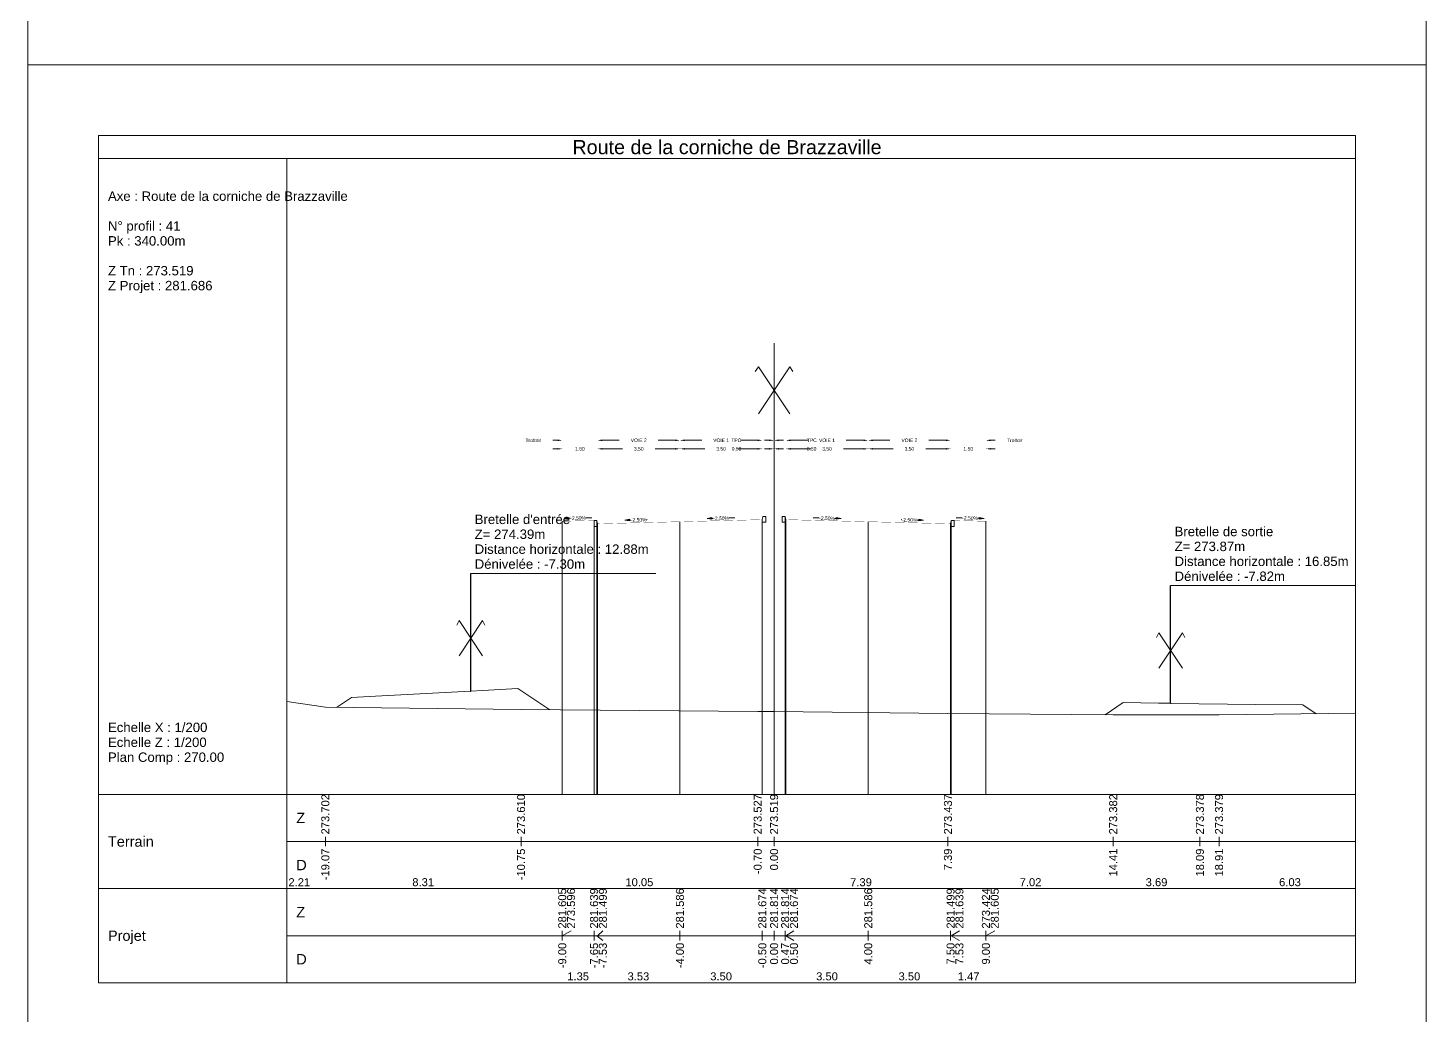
# Model space of a CAD drawing. Extents: x 0 to 74, y -372 to 1003.
# Drawn here: x 0 to 59.4, y 668.8 to 710.7 of the extents above; entities that cross this region are included whole.
import ezdxf
from ezdxf.enums import TextEntityAlignment as Align

# ---------------------------------------------------------------- set-up
doc = ezdxf.new("R2010")
doc.units = 0
doc.header["$LTSCALE"] = 2
doc.header["$PDSIZE"] = -0.004
doc.layers.get('0').update_dxf_attribs({"lineweight": 0})
for name, color, linetype, lineweight in [('Route - Profils type - Content session name', 7, 'Continuous', 0), ('Route - Profils type - PT SC CHAU TROTTOIR', 5, 'Continuous', 0), ('Route - Route de la corniche de Brazzaville - PT - Cadre_P41', 7, 'Continuous', 0), ('Route - Route de la corniche de Brazzaville - PT - Terrain_P41', 5, 'Continuous', 0)]:
    doc.layers.add(name, color=color, linetype=linetype, lineweight=lineweight)
doc.styles.add('CadreTitre', font='arial.ttf', dxfattribs={"height": 0.003})
doc.styles.add('Cotation', font='arial.ttf')
doc.styles.add('CoteHor', font='arial.ttf', dxfattribs={"height": 0.0022})
doc.styles.add('CoteHorA', font='arial.ttf', dxfattribs={"height": 0.0022})
doc.styles.add('CoteTitre', font='arial.ttf', dxfattribs={"height": 0.0017})
doc.styles.add('CoteTitreA', font='arial.ttf', dxfattribs={"height": 0.0017})
doc.styles.add('CoteVert', font='arial.ttf', dxfattribs={"height": 0.0017})
doc.styles.add('CoteVertA', font='arial.ttf', dxfattribs={"height": 0.0017})
doc.styles.add('Multi Axes', font='arial.ttf', dxfattribs={"height": 0.4})
doc.styles.add('ProfilCartouche', font='arial.ttf', dxfattribs={"height": 0.002})
doc.dimstyles.new('BRAZZAVILLE', dxfattribs={"dimtxt": 0.15, "dimasz": 0.2, "dimexe": 0.5, "dimexo": 0.5, "dimgap": 0.5, "dimtad": 0, "dimzin": 0, "dimdsep": 46, "dimtxsty": 'Cotation', "dimsah": 1, "dimcen": 0.1, "dimse1": 1, "dimse2": 1, "dimclrd": 1, "dimclre": 256, "dimclrt": 1, "dimaunit": 2, "dimazin": 0, "dimtfac": 1, "dimtdec": 4, "dimtofl": 0, "dimtmove": 0, "dimatfit": 1, "dimfxl": 1, "dimtolj": 1, "dimtzin": 0, "dimlwd": 0, "dimlwe": 0, "dimarcsym": 0})
doc.dimstyles.get("Standard").update_dxf_attribs({"dimtxt": 0.18, "dimasz": 0.18, "dimexe": 0.18, "dimexo": 0.0625, "dimgap": 0.09, "dimtad": 0, "dimtih": 1, "dimtoh": 1, "dimdec": 4, "dimzin": 0, "dimdsep": 46, "dimtxsty": 'Standard', "dimcen": 0.09, "dimadec": 0, "dimazin": 0, "dimtfac": 1, "dimtdec": 4, "dimtofl": 0, "dimtmove": 0, "dimatfit": 3, "dimfxl": 1, "dimtolj": 1, "dimtzin": 0, "dimarcsym": 0})

# ---------------------------------------------------------------- blocks, each defined once
blk = doc.blocks.new('*D171')
at = {"layer": 'Defpoints', "color": 0, "transparency": 16777216}
for p in [(31.2, 692.856), (31.2, 692.852), (31.7, 689.856)]:
    blk.add_point(p, dxfattribs=at)
at = {"layer": 'Route - Profils type - PT SC CHAU TROTTOIR', "color": 1, "lineweight": 0, "transparency": 16777216}
for p, q in [((31, 692.852), (30.8, 692.852)), ((31.9, 692.852), (32.1, 692.852))]:
    blk.add_line(p, q, dxfattribs=at)
at = {"layer": 'Route - Profils type - PT SC CHAU TROTTOIR', "color": 1, "transparency": 16777216}
for points in [[(31, 692.885), (31, 692.819), (31.2, 692.852)], [(31.9, 692.885), (31.9, 692.819), (31.7, 692.852)]]:
    blk.add_solid(points, dxfattribs=at)
at = {"layer": 'Route - Profils type - PT SC CHAU TROTTOIR', "color": 1, "transparency": 16777216, "insert": (30.105, 692.852), "char_height": 0.15, "attachment_point": 5, "style": 'Cotation'}
blk.add_mtext('\\A1;0.50', dxfattribs=at)
blk = doc.blocks.new('*D172')
at = {"layer": 'Defpoints', "color": 0, "transparency": 16777216}
for p in [(27.7, 692.856), (27.7, 692.852), (31.2, 692.856)]:
    blk.add_point(p, dxfattribs=at)
at = {"layer": 'Route - Profils type - PT SC CHAU TROTTOIR', "color": 1, "lineweight": 0, "transparency": 16777216}
for p, q in [((27.9, 692.852), (28.755, 692.852)), ((31, 692.852), (30.145, 692.852))]:
    blk.add_line(p, q, dxfattribs=at)
at = {"layer": 'Route - Profils type - PT SC CHAU TROTTOIR', "color": 1, "transparency": 16777216}
for points in [[(27.9, 692.885), (27.9, 692.819), (27.7, 692.852)], [(31, 692.885), (31, 692.819), (31.2, 692.852)]]:
    blk.add_solid(points, dxfattribs=at)
at = {"layer": 'Route - Profils type - PT SC CHAU TROTTOIR', "color": 1, "transparency": 16777216, "insert": (29.45, 692.852), "char_height": 0.15, "attachment_point": 5, "style": 'Cotation'}
blk.add_mtext('\\A1;3.50', dxfattribs=at)
blk = doc.blocks.new('*D173')
at = {"layer": 'Defpoints', "color": 0, "transparency": 16777216}
for p in [(24.2, 692.856), (24.2, 692.852), (27.7, 692.856)]:
    blk.add_point(p, dxfattribs=at)
at = {"layer": 'Route - Profils type - PT SC CHAU TROTTOIR', "color": 1, "lineweight": 0, "transparency": 16777216}
for p, q in [((24.4, 692.852), (25.255, 692.852)), ((27.5, 692.852), (26.645, 692.852))]:
    blk.add_line(p, q, dxfattribs=at)
at = {"layer": 'Route - Profils type - PT SC CHAU TROTTOIR', "color": 1, "transparency": 16777216}
for points in [[(24.4, 692.885), (24.4, 692.819), (24.2, 692.852)], [(27.5, 692.885), (27.5, 692.819), (27.7, 692.852)]]:
    blk.add_solid(points, dxfattribs=at)
at = {"layer": 'Route - Profils type - PT SC CHAU TROTTOIR', "color": 1, "transparency": 16777216, "insert": (25.95, 692.852), "char_height": 0.15, "attachment_point": 5, "style": 'Cotation'}
blk.add_mtext('\\A1;3.50', dxfattribs=at)
blk = doc.blocks.new('*D174')
at = {"layer": 'Defpoints', "color": 0, "transparency": 16777216}
for p in [(22.7, 692.856), (22.7, 692.852), (24.2, 692.856)]:
    blk.add_point(p, dxfattribs=at)
at = {"layer": 'Route - Profils type - PT SC CHAU TROTTOIR', "color": 1, "lineweight": 0, "transparency": 16777216}
for p, q in [((22.5, 692.852), (22.3, 692.852)), ((24.4, 692.852), (24.6, 692.852))]:
    blk.add_line(p, q, dxfattribs=at)
at = {"layer": 'Route - Profils type - PT SC CHAU TROTTOIR', "color": 1, "transparency": 16777216}
for points in [[(22.5, 692.885), (22.5, 692.819), (22.7, 692.852)], [(24.4, 692.885), (24.4, 692.819), (24.2, 692.852)]]:
    blk.add_solid(points, dxfattribs=at)
at = {"layer": 'Route - Profils type - PT SC CHAU TROTTOIR', "color": 1, "transparency": 16777216, "insert": (23.45, 692.852), "char_height": 0.15, "attachment_point": 5, "style": 'Cotation'}
blk.add_mtext('\\A1;1.50', dxfattribs=at)
blk = doc.blocks.new('*D175')
at = {"layer": 'Defpoints', "color": 0, "transparency": 16777216}
for p in [(31.2, 693.215), (31.2, 692.656), (31.7, 689.856)]:
    blk.add_point(p, dxfattribs=at)
at = {"layer": 'Route - Profils type - PT SC CHAU TROTTOIR', "color": 1, "lineweight": 0, "transparency": 16777216}
for p, q in [((31, 693.215), (30.8, 693.215)), ((31.9, 693.215), (32.1, 693.215))]:
    blk.add_line(p, q, dxfattribs=at)
at = {"layer": 'Route - Profils type - PT SC CHAU TROTTOIR', "color": 1, "transparency": 16777216}
for points in [[(31, 693.249), (31, 693.182), (31.2, 693.215)], [(31.9, 693.249), (31.9, 693.182), (31.7, 693.215)]]:
    blk.add_solid(points, dxfattribs=at)
at = {"layer": 'Route - Profils type - PT SC CHAU TROTTOIR', "color": 1, "transparency": 16777216, "insert": (30.097, 693.215), "char_height": 0.15, "attachment_point": 5, "style": 'Cotation'}
blk.add_mtext('\\A1;TPC', dxfattribs=at)
blk = doc.blocks.new('*D176')
at = {"layer": 'Defpoints', "color": 0, "transparency": 16777216}
for p in [(27.7, 693.215), (27.7, 692.856), (31.2, 692.656)]:
    blk.add_point(p, dxfattribs=at)
at = {"layer": 'Route - Profils type - PT SC CHAU TROTTOIR', "color": 1, "lineweight": 0, "transparency": 16777216}
for p, q in [((27.9, 693.215), (28.632, 693.215)), ((31, 693.215), (30.268, 693.215))]:
    blk.add_line(p, q, dxfattribs=at)
at = {"layer": 'Route - Profils type - PT SC CHAU TROTTOIR', "color": 1, "transparency": 16777216}
for points in [[(27.9, 693.249), (27.9, 693.182), (27.7, 693.215)], [(31, 693.249), (31, 693.182), (31.2, 693.215)]]:
    blk.add_solid(points, dxfattribs=at)
at = {"layer": 'Route - Profils type - PT SC CHAU TROTTOIR', "color": 1, "transparency": 16777216, "insert": (29.45, 693.215), "char_height": 0.15, "attachment_point": 5, "style": 'Cotation'}
blk.add_mtext('\\A1;VOIE 1', dxfattribs=at)
blk = doc.blocks.new('*D177')
at = {"layer": 'Defpoints', "color": 0, "transparency": 16777216}
for p in [(24.2, 693.215), (24.2, 692.856), (27.7, 692.856)]:
    blk.add_point(p, dxfattribs=at)
at = {"layer": 'Route - Profils type - PT SC CHAU TROTTOIR', "color": 1, "lineweight": 0, "transparency": 16777216}
for p, q in [((24.4, 693.215), (25.118, 693.215)), ((27.5, 693.215), (26.782, 693.215))]:
    blk.add_line(p, q, dxfattribs=at)
at = {"layer": 'Route - Profils type - PT SC CHAU TROTTOIR', "color": 1, "transparency": 16777216}
for points in [[(24.4, 693.249), (24.4, 693.182), (24.2, 693.215)], [(27.5, 693.249), (27.5, 693.182), (27.7, 693.215)]]:
    blk.add_solid(points, dxfattribs=at)
at = {"layer": 'Route - Profils type - PT SC CHAU TROTTOIR', "color": 1, "transparency": 16777216, "insert": (25.95, 693.215), "char_height": 0.15, "attachment_point": 5, "style": 'Cotation'}
blk.add_mtext('\\A1;VOIE 2', dxfattribs=at)
blk = doc.blocks.new('*D178')
at = {"layer": 'Defpoints', "color": 0, "transparency": 16777216}
for p in [(22.7, 693.215), (22.7, 692.856), (24.2, 692.856)]:
    blk.add_point(p, dxfattribs=at)
at = {"layer": 'Route - Profils type - PT SC CHAU TROTTOIR', "color": 1, "lineweight": 0, "transparency": 16777216}
for p, q in [((22.5, 693.215), (22.3, 693.215)), ((24.4, 693.215), (24.6, 693.215))]:
    blk.add_line(p, q, dxfattribs=at)
at = {"layer": 'Route - Profils type - PT SC CHAU TROTTOIR', "color": 1, "transparency": 16777216}
for points in [[(22.5, 693.249), (22.5, 693.182), (22.7, 693.215)], [(24.4, 693.249), (24.4, 693.182), (24.2, 693.215)]]:
    blk.add_solid(points, dxfattribs=at)
at = {"layer": 'Route - Profils type - PT SC CHAU TROTTOIR', "color": 1, "transparency": 16777216, "insert": (21.469, 693.215), "char_height": 0.15, "attachment_point": 5, "style": 'Cotation'}
blk.add_mtext('\\A1;Trottoir', dxfattribs=at)
blk = doc.blocks.new('MENSURA_COTEPENTE_57')
at = {"layer": 'Route - Profils type - PT SC CHAU TROTTOIR', "linetype": 'Continuous', "lineweight": 0}
blk.add_hatch(color=1, dxfattribs=at).paths.add_polyline_path([(0.14529, -1.35655), (0.14428, -1.3564), (0.14528, -1.3562)])
at = {"layer": 'Route - Profils type - PT SC CHAU TROTTOIR', "color": 1, "linetype": 'Continuous', "lineweight": 0}
for p, q in [((0.14528, -1.35637), (0.14558, -1.35637)), ((0.14889, -1.35628), (0.15019, -1.35625))]:
    blk.add_line(p, q, dxfattribs=at)
at = {"layer": 'Route - Profils type - PT SC CHAU TROTTOIR', "color": 1, "linetype": 'Continuous', "lineweight": 0, "flags": 128}
blk.add_lwpolyline([(0.14529, -1.35655), (0.14428, -1.3564), (0.14528, -1.3562), (0.14529, -1.35655)], close=True, dxfattribs=at)
at = {"layer": 'Route - Profils type - PT SC CHAU TROTTOIR', "color": 1, "style": 'Cotation'}
blk.add_text('-2.50%', height=0.00075, rotation=-358.5679, dxfattribs=at).set_placement((0.14724, -1.35633), align=Align.MIDDLE_CENTER)
blk = doc.blocks.new('MENSURA_COTEPENTE_58')
at = {"layer": 'Route - Profils type - PT SC CHAU TROTTOIR', "linetype": 'Continuous', "lineweight": 0}
blk.add_hatch(color=1, dxfattribs=at).paths.add_polyline_path([(0.12778, -1.3569), (0.12678, -1.35675), (0.12777, -1.35655)])
at = {"layer": 'Route - Profils type - PT SC CHAU TROTTOIR', "color": 1, "linetype": 'Continuous', "lineweight": 0}
for p, q in [((0.12778, -1.35673), (0.12808, -1.35672)), ((0.13139, -1.35664), (0.13152, -1.35663))]:
    blk.add_line(p, q, dxfattribs=at)
at = {"layer": 'Route - Profils type - PT SC CHAU TROTTOIR', "color": 1, "linetype": 'Continuous', "lineweight": 0, "flags": 128}
blk.add_lwpolyline([(0.12778, -1.3569), (0.12678, -1.35675), (0.12777, -1.35655), (0.12778, -1.3569)], close=True, dxfattribs=at)
at = {"layer": 'Route - Profils type - PT SC CHAU TROTTOIR', "color": 1, "style": 'Cotation'}
blk.add_text('-2.50%', height=0.00075, rotation=-358.5679, dxfattribs=at).set_placement((0.12973, -1.35668), align=Align.MIDDLE_CENTER)
blk = doc.blocks.new('MENSURA_COTEPENTE_59')
at = {"layer": 'Route - Profils type - PT SC CHAU TROTTOIR', "linetype": 'Continuous', "lineweight": 0}
blk.add_hatch(color=1, dxfattribs=at).paths.add_polyline_path([(0.11491, -1.35652), (0.1139, -1.35637), (0.1149, -1.35617)])
at = {"layer": 'Route - Profils type - PT SC CHAU TROTTOIR', "color": 1, "linetype": 'Continuous', "lineweight": 0}
for p, q in [((0.1149, -1.35634), (0.1152, -1.35634)), ((0.11852, -1.35625), (0.11982, -1.35622))]:
    blk.add_line(p, q, dxfattribs=at)
at = {"layer": 'Route - Profils type - PT SC CHAU TROTTOIR', "color": 1, "linetype": 'Continuous', "lineweight": 0, "flags": 128}
blk.add_lwpolyline([(0.11491, -1.35652), (0.1139, -1.35637), (0.1149, -1.35617), (0.11491, -1.35652)], close=True, dxfattribs=at)
at = {"layer": 'Route - Profils type - PT SC CHAU TROTTOIR', "color": 1, "style": 'Cotation'}
blk.add_text('-2.50%', height=0.00075, rotation=-358.5679, dxfattribs=at).set_placement((0.11686, -1.35629), align=Align.MIDDLE_CENTER)
blk = doc.blocks.new('T2__mirroredMSX', base_point=(-6.713, 11.473))
at = {"linetype": 'Continuous', "flags": 128}
blk.add_lwpolyline([(-6.837, 11.703), (-6.863, 11.583), (-6.863, 11.473), (-6.713, 11.473), (-6.713, 11.723), (-6.818, 11.719, 0.339869)], format="xyb", close=True, dxfattribs=at)
blk = doc.blocks.new('T2', base_point=(-6.713, 11.473))
at = {"linetype": 'Continuous', "flags": 128}
blk.add_lwpolyline([(-6.837, 11.703), (-6.863, 11.583), (-6.863, 11.473), (-6.713, 11.473), (-6.713, 11.723), (-6.818, 11.719, 0.339869)], format="xyb", close=True, dxfattribs=at)
blk = doc.blocks.new('*D182')
at = {"layer": 'Defpoints', "color": 0, "transparency": 16777216}
for p in [(32.2, 692.856), (32.2, 692.852), (31.7, 689.856)]:
    blk.add_point(p, dxfattribs=at)
at = {"layer": 'Route - Profils type - PT SC CHAU TROTTOIR', "color": 1, "lineweight": 0, "transparency": 16777216}
for p, q in [((31.5, 692.852), (31.3, 692.852)), ((32.4, 692.852), (32.6, 692.852))]:
    blk.add_line(p, q, dxfattribs=at)
at = {"layer": 'Route - Profils type - PT SC CHAU TROTTOIR', "color": 1, "transparency": 16777216}
for points in [[(31.5, 692.885), (31.5, 692.819), (31.7, 692.852)], [(32.4, 692.885), (32.4, 692.819), (32.2, 692.852)]]:
    blk.add_solid(points, dxfattribs=at)
at = {"layer": 'Route - Profils type - PT SC CHAU TROTTOIR', "color": 1, "transparency": 16777216, "insert": (33.295, 692.852), "char_height": 0.15, "attachment_point": 5, "style": 'Cotation'}
blk.add_mtext('\\A1;0.50', dxfattribs=at)
blk = doc.blocks.new('*D183')
at = {"layer": 'Defpoints', "color": 0, "transparency": 16777216}
for p in [(32.2, 692.856), (35.7, 692.856), (35.7, 692.852)]:
    blk.add_point(p, dxfattribs=at)
at = {"layer": 'Route - Profils type - PT SC CHAU TROTTOIR', "color": 1, "lineweight": 0, "transparency": 16777216}
for p, q in [((32.4, 692.852), (33.255, 692.852)), ((35.5, 692.852), (34.645, 692.852))]:
    blk.add_line(p, q, dxfattribs=at)
at = {"layer": 'Route - Profils type - PT SC CHAU TROTTOIR', "color": 1, "transparency": 16777216}
for points in [[(32.4, 692.885), (32.4, 692.819), (32.2, 692.852)], [(35.5, 692.885), (35.5, 692.819), (35.7, 692.852)]]:
    blk.add_solid(points, dxfattribs=at)
at = {"layer": 'Route - Profils type - PT SC CHAU TROTTOIR', "color": 1, "transparency": 16777216, "insert": (33.95, 692.852), "char_height": 0.15, "attachment_point": 5, "style": 'Cotation'}
blk.add_mtext('\\A1;3.50', dxfattribs=at)
blk = doc.blocks.new('*D184')
at = {"layer": 'Defpoints', "color": 0, "transparency": 16777216}
for p in [(35.7, 692.856), (39.2, 692.856), (39.2, 692.852)]:
    blk.add_point(p, dxfattribs=at)
at = {"layer": 'Route - Profils type - PT SC CHAU TROTTOIR', "color": 1, "lineweight": 0, "transparency": 16777216}
for p, q in [((35.9, 692.852), (36.755, 692.852)), ((39, 692.852), (38.145, 692.852))]:
    blk.add_line(p, q, dxfattribs=at)
at = {"layer": 'Route - Profils type - PT SC CHAU TROTTOIR', "color": 1, "transparency": 16777216}
for points in [[(35.9, 692.885), (35.9, 692.819), (35.7, 692.852)], [(39, 692.885), (39, 692.819), (39.2, 692.852)]]:
    blk.add_solid(points, dxfattribs=at)
at = {"layer": 'Route - Profils type - PT SC CHAU TROTTOIR', "color": 1, "transparency": 16777216, "insert": (37.45, 692.852), "char_height": 0.15, "attachment_point": 5, "style": 'Cotation'}
blk.add_mtext('\\A1;3.50', dxfattribs=at)
blk = doc.blocks.new('*D185')
at = {"layer": 'Defpoints', "color": 0, "transparency": 16777216}
for p in [(39.2, 692.856), (40.7, 692.856), (40.7, 692.852)]:
    blk.add_point(p, dxfattribs=at)
at = {"layer": 'Route - Profils type - PT SC CHAU TROTTOIR', "color": 1, "lineweight": 0, "transparency": 16777216}
for p, q in [((39, 692.852), (38.8, 692.852)), ((40.9, 692.852), (41.1, 692.852))]:
    blk.add_line(p, q, dxfattribs=at)
at = {"layer": 'Route - Profils type - PT SC CHAU TROTTOIR', "color": 1, "transparency": 16777216}
for points in [[(39, 692.885), (39, 692.819), (39.2, 692.852)], [(40.9, 692.885), (40.9, 692.819), (40.7, 692.852)]]:
    blk.add_solid(points, dxfattribs=at)
at = {"layer": 'Route - Profils type - PT SC CHAU TROTTOIR', "color": 1, "transparency": 16777216, "insert": (39.95, 692.852), "char_height": 0.15, "attachment_point": 5, "style": 'Cotation'}
blk.add_mtext('\\A1;1.50', dxfattribs=at)
blk = doc.blocks.new('*D186')
at = {"layer": 'Defpoints', "color": 0, "transparency": 16777216}
for p in [(32.2, 693.215), (32.2, 692.656), (31.7, 689.856)]:
    blk.add_point(p, dxfattribs=at)
at = {"layer": 'Route - Profils type - PT SC CHAU TROTTOIR', "color": 1, "lineweight": 0, "transparency": 16777216}
for p, q in [((31.5, 693.215), (31.3, 693.215)), ((32.4, 693.215), (32.6, 693.215))]:
    blk.add_line(p, q, dxfattribs=at)
at = {"layer": 'Route - Profils type - PT SC CHAU TROTTOIR', "color": 1, "transparency": 16777216}
for points in [[(31.5, 693.249), (31.5, 693.182), (31.7, 693.215)], [(32.4, 693.249), (32.4, 693.182), (32.2, 693.215)]]:
    blk.add_solid(points, dxfattribs=at)
at = {"layer": 'Route - Profils type - PT SC CHAU TROTTOIR', "color": 1, "transparency": 16777216, "insert": (33.303, 693.215), "char_height": 0.15, "attachment_point": 5, "style": 'Cotation'}
blk.add_mtext('\\A1;TPC', dxfattribs=at)
blk = doc.blocks.new('*D187')
at = {"layer": 'Defpoints', "color": 0, "transparency": 16777216}
for p in [(35.7, 693.215), (32.2, 692.656), (35.7, 692.856)]:
    blk.add_point(p, dxfattribs=at)
at = {"layer": 'Route - Profils type - PT SC CHAU TROTTOIR', "color": 1, "lineweight": 0, "transparency": 16777216}
for p, q in [((32.4, 693.215), (33.132, 693.215)), ((35.5, 693.215), (34.768, 693.215))]:
    blk.add_line(p, q, dxfattribs=at)
at = {"layer": 'Route - Profils type - PT SC CHAU TROTTOIR', "color": 1, "transparency": 16777216}
for points in [[(32.4, 693.249), (32.4, 693.182), (32.2, 693.215)], [(35.5, 693.249), (35.5, 693.182), (35.7, 693.215)]]:
    blk.add_solid(points, dxfattribs=at)
at = {"layer": 'Route - Profils type - PT SC CHAU TROTTOIR', "color": 1, "transparency": 16777216, "insert": (33.95, 693.215), "char_height": 0.15, "attachment_point": 5, "style": 'Cotation'}
blk.add_mtext('\\A1;VOIE 1', dxfattribs=at)
blk = doc.blocks.new('*D188')
at = {"layer": 'Defpoints', "color": 0, "transparency": 16777216}
for p in [(39.2, 693.215), (35.7, 692.856), (39.2, 692.856)]:
    blk.add_point(p, dxfattribs=at)
at = {"layer": 'Route - Profils type - PT SC CHAU TROTTOIR', "color": 1, "lineweight": 0, "transparency": 16777216}
for p, q in [((35.9, 693.215), (36.618, 693.215)), ((39, 693.215), (38.282, 693.215))]:
    blk.add_line(p, q, dxfattribs=at)
at = {"layer": 'Route - Profils type - PT SC CHAU TROTTOIR', "color": 1, "transparency": 16777216}
for points in [[(35.9, 693.249), (35.9, 693.182), (35.7, 693.215)], [(39, 693.249), (39, 693.182), (39.2, 693.215)]]:
    blk.add_solid(points, dxfattribs=at)
at = {"layer": 'Route - Profils type - PT SC CHAU TROTTOIR', "color": 1, "transparency": 16777216, "insert": (37.45, 693.215), "char_height": 0.15, "attachment_point": 5, "style": 'Cotation'}
blk.add_mtext('\\A1;VOIE 2', dxfattribs=at)
blk = doc.blocks.new('*D189')
at = {"layer": 'Defpoints', "color": 0, "transparency": 16777216}
for p in [(40.7, 693.215), (39.2, 692.856), (40.7, 692.856)]:
    blk.add_point(p, dxfattribs=at)
at = {"layer": 'Route - Profils type - PT SC CHAU TROTTOIR', "color": 1, "lineweight": 0, "transparency": 16777216}
for p, q in [((39, 693.215), (38.8, 693.215)), ((40.9, 693.215), (41.1, 693.215))]:
    blk.add_line(p, q, dxfattribs=at)
at = {"layer": 'Route - Profils type - PT SC CHAU TROTTOIR', "color": 1, "transparency": 16777216}
for points in [[(39, 693.249), (39, 693.182), (39.2, 693.215)], [(40.9, 693.249), (40.9, 693.182), (40.7, 693.215)]]:
    blk.add_solid(points, dxfattribs=at)
at = {"layer": 'Route - Profils type - PT SC CHAU TROTTOIR', "color": 1, "transparency": 16777216, "insert": (41.931, 693.215), "char_height": 0.15, "attachment_point": 5, "style": 'Cotation'}
blk.add_mtext('\\A1;Trottoir', dxfattribs=at)
blk = doc.blocks.new('MENSURA_COTEPENTE_60')
at = {"layer": 'Route - Profils type - PT SC CHAU TROTTOIR', "linetype": 'Continuous', "lineweight": 0}
blk.add_hatch(color=1, dxfattribs=at).paths.add_polyline_path([(0.17171, -1.35655), (0.17272, -1.3564), (0.17172, -1.3562)])
at = {"layer": 'Route - Profils type - PT SC CHAU TROTTOIR', "color": 1, "linetype": 'Continuous', "lineweight": 0}
for p, q in [((0.16811, -1.35628), (0.16681, -1.35625)), ((0.17172, -1.35637), (0.17142, -1.35637))]:
    blk.add_line(p, q, dxfattribs=at)
at = {"layer": 'Route - Profils type - PT SC CHAU TROTTOIR', "color": 1, "linetype": 'Continuous', "lineweight": 0, "flags": 128}
blk.add_lwpolyline([(0.17171, -1.35655), (0.17272, -1.3564), (0.17172, -1.3562), (0.17171, -1.35655)], close=True, dxfattribs=at)
at = {"layer": 'Route - Profils type - PT SC CHAU TROTTOIR', "color": 1, "style": 'Cotation'}
blk.add_text('-2.50%', height=0.00075, rotation=358.5679, dxfattribs=at).set_placement((0.16976, -1.35633), align=Align.MIDDLE_CENTER)
blk = doc.blocks.new('MENSURA_COTEPENTE_61')
at = {"layer": 'Route - Profils type - PT SC CHAU TROTTOIR', "linetype": 'Continuous', "lineweight": 0}
blk.add_hatch(color=1, dxfattribs=at).paths.add_polyline_path([(0.18922, -1.3569), (0.19022, -1.35675), (0.18923, -1.35655)])
at = {"layer": 'Route - Profils type - PT SC CHAU TROTTOIR', "color": 1, "linetype": 'Continuous', "lineweight": 0}
for p, q in [((0.18561, -1.35664), (0.18548, -1.35663)), ((0.18922, -1.35673), (0.18892, -1.35672))]:
    blk.add_line(p, q, dxfattribs=at)
at = {"layer": 'Route - Profils type - PT SC CHAU TROTTOIR', "color": 1, "linetype": 'Continuous', "lineweight": 0, "flags": 128}
blk.add_lwpolyline([(0.18922, -1.3569), (0.19022, -1.35675), (0.18923, -1.35655), (0.18922, -1.3569)], close=True, dxfattribs=at)
at = {"layer": 'Route - Profils type - PT SC CHAU TROTTOIR', "color": 1, "style": 'Cotation'}
blk.add_text('-2.50%', height=0.00075, rotation=358.5679, dxfattribs=at).set_placement((0.18727, -1.35668), align=Align.MIDDLE_CENTER)
blk = doc.blocks.new('MENSURA_COTEPENTE_62')
at = {"layer": 'Route - Profils type - PT SC CHAU TROTTOIR', "linetype": 'Continuous', "lineweight": 0}
blk.add_hatch(color=1, dxfattribs=at).paths.add_polyline_path([(0.20209, -1.35652), (0.2031, -1.35637), (0.2021, -1.35617)])
at = {"layer": 'Route - Profils type - PT SC CHAU TROTTOIR', "color": 1, "linetype": 'Continuous', "lineweight": 0}
for p, q in [((0.19848, -1.35625), (0.19718, -1.35622)), ((0.2021, -1.35634), (0.2018, -1.35634))]:
    blk.add_line(p, q, dxfattribs=at)
at = {"layer": 'Route - Profils type - PT SC CHAU TROTTOIR', "color": 1, "linetype": 'Continuous', "lineweight": 0, "flags": 128}
blk.add_lwpolyline([(0.20209, -1.35652), (0.2031, -1.35637), (0.2021, -1.35617), (0.20209, -1.35652)], close=True, dxfattribs=at)
at = {"layer": 'Route - Profils type - PT SC CHAU TROTTOIR', "color": 1, "style": 'Cotation'}
blk.add_text('-2.50%', height=0.00075, rotation=358.5679, dxfattribs=at).set_placement((0.20014, -1.35629), align=Align.MIDDLE_CENTER)
blk = doc.blocks.new('MENSURA_LEADER63', base_point=(0.24274, -1.37065))
at = {"layer": 'Route - Profils type - Content session name'}
blk.add_line((0.24274, -1.37065), (0.282, -1.37065), dxfattribs=at)
at = {"layer": 'Route - Profils type - Content session name', "style": 'Multi Axes'}
for s, p in [('Bretelle de sortie', (0.24358, -1.35815)), ('Z= 273.87m', (0.24358, -1.36131)), ('Distance horizontale : 16.85m', (0.24358, -1.36448)), ('Dénivelée : -7.82m', (0.24358, -1.36765))]:
    blk.add_text(s, height=0.002, dxfattribs=at).set_placement(p, align=Align.TOP_LEFT)
blk = doc.blocks.new('MENSURA_LEADER64', base_point=(0.09408, -1.36807))
at = {"layer": 'Route - Profils type - Content session name'}
blk.add_line((0.09408, -1.36807), (0.13342, -1.36807), dxfattribs=at)
at = {"layer": 'Route - Profils type - Content session name', "style": 'Multi Axes'}
for s, p in [("Bretelle d'entrée", (0.09491, -1.35557)), ('Z= 274.39m', (0.09491, -1.35873)), ('Distance horizontale : 12.88m', (0.09491, -1.3619)), ('Dénivelée : -7.30m', (0.09491, -1.36507))]:
    blk.add_text(s, height=0.002, dxfattribs=at).set_placement(p, align=Align.TOP_LEFT)

msp = doc.modelspace()

# ---------------------------------------------------------------- linework, layer by layer
at = {"flags": 128}
for points in [[(0, 709.17), (0, 751.17), (59.4, 751.17), (59.4, 709.17)], [(0, 667.17), (0, 709.17), (59.4, 709.17), (59.4, 667.17)], [(3, 670.17), (3, 706.17), (56.4, 706.17), (56.4, 670.17)]]:
    msp.add_lwpolyline(points, close=True, dxfattribs=at)
at = {"layer": 'Route - Profils type - Content session name'}
for p, q in [((18.215, 685.357), (18.315, 685.557)), ((18.315, 685.557), (19.315, 684.057)), ((19.315, 685.557), (18.315, 684.057)), ((18.815, 682.557), (18.815, 686.057)), ((19.415, 685.357), (19.315, 685.557)), ((48.549, 682.04), (48.549, 685.54)), ((47.949, 684.84), (48.049, 685.04)), ((48.049, 685.04), (49.049, 683.54)), ((49.049, 685.04), (48.049, 683.54)), ((49.149, 684.84), (49.049, 685.04))]:
    msp.add_line(p, q, dxfattribs=at)
at = {"layer": 'Route - Profils type - Content session name', "color": 251, "linetype": 'Continuous', "flags": 128}
for points in [[(13.111, 681.866), (13.748, 682.287), (14.766, 682.342), (18.804, 682.559), (18.815, 682.557), (19.307, 682.586), (20.816, 682.664), (22.177, 681.77)], [(45.772, 681.557), (46.538, 682.069), (48.038, 682.049), (48.538, 682.042), (48.549, 682.04), (52.165, 681.996), (54.165, 681.97), (54.727, 681.596)]]:
    msp.add_lwpolyline(points, dxfattribs=at)
at = {"layer": 'Route - Profils type - Content session name'}
for p in [(18.815, 682.557), (48.549, 682.04)]:
    msp.add_point(p, dxfattribs=at)
at = {"layer": 'Route - Profils type - PT SC CHAU TROTTOIR', "color": 1, "linetype": 'Continuous', "flags": 128}
for points in [[(31.7, 689.984, 0.01, 0.01, 0), (31.35, 689.984, 0.01, 0.01, 0), (31.23, 689.984, 0.01, 0.01, 0), (31.2, 689.844, 0.01, 0.01, 0), (27.7, 689.756, 0.01, 0.01, 0), (24.2, 689.669, 0.01, 0.01, 0), (24.17, 689.809, 0.01, 0.01, 0), (24.05, 689.809, 0.01, 0.01, 0), (22.7, 689.775, 0.01, 0.01, 0), (22.7, 681.766, 0.01, 0.01, 0)], [(31.7, 689.984, 0.01, 0.01, 0), (32.05, 689.984, 0.01, 0.01, 0), (32.17, 689.984, 0.01, 0.01, 0), (32.2, 689.844, 0.01, 0.01, 0), (35.7, 689.756, 0.01, 0.01, 0), (39.2, 689.669, 0.01, 0.01, 0), (39.23, 689.809, 0.01, 0.01, 0), (39.35, 689.809, 0.01, 0.01, 0), (40.7, 689.775, 0.01, 0.01, 0), (40.7, 681.594, 0.01, 0.01, 0)]]:
    msp.add_lwpolyline(points, format="xyseb", dxfattribs=at)
at = {"layer": 'Route - Route de la corniche de Brazzaville - PT - Cadre_P41', "color": 7, "linetype": 'Continuous'}
for p, q in [((11, 705.17), (11, 670.17)), ((31.7, 693.339), (31.7, 697.339)), ((30.9, 696.139), (31.033, 696.339)), ((32.367, 694.339), (31.033, 696.339)), ((31.033, 694.339), (32.367, 696.339)), ((32.5, 696.139), (32.367, 696.339)), ((31.7, 678.17), (31.7, 693.339)), ((22.7, 678.17), (22.7, 689.775)), ((22.7, 678.17), (22.7, 689.775)), ((24.05, 678.17), (24.05, 689.809)), ((24.05, 678.17), (24.05, 689.809)), ((24.17, 678.17), (24.17, 689.809)), ((24.2, 678.17), (24.2, 689.669)), ((27.7, 678.17), (27.7, 689.756)), ((27.7, 678.17), (27.7, 689.756)), ((31.2, 678.17), (31.2, 689.844)), ((31.2, 678.17), (31.2, 689.844)), ((31.7, 678.17), (31.7, 689.984)), ((31.7, 678.17), (31.7, 689.984)), ((32.17, 678.17), (32.17, 689.984)), ((32.17, 678.17), (32.17, 689.984)), ((32.2, 678.17), (32.2, 689.844)), ((32.2, 678.17), (32.2, 689.844)), ((35.7, 678.17), (35.7, 689.756)), ((35.7, 678.17), (35.7, 689.756)), ((39.2, 678.17), (39.2, 689.669)), ((39.2, 678.17), (39.2, 689.669)), ((39.23, 678.17), (39.23, 689.809)), ((39.23, 678.17), (39.23, 689.809)), ((40.7, 678.17), (40.7, 689.775)), ((22.7, 678.17), (22.7, 681.766)), ((40.7, 678.17), (40.7, 681.594)), ((40.7, 678.17), (40.7, 681.594)), ((56.4, 678.17), (3, 678.17)), ((56.4, 676.17), (11, 676.17)), ((56.4, 674.17), (3, 674.17)), ((56.4, 674.17), (3, 674.17)), ((56.4, 674.17), (3, 674.17)), ((56.4, 674.17), (3, 674.17)), ((56.4, 674.17), (3, 674.17)), ((56.4, 674.17), (3, 674.17)), ((56.4, 674.17), (3, 674.17)), ((56.4, 672.17), (11, 672.17)), ((22.7, 672.37), (22.7, 672.17)), ((23.074, 672.37), (22.7, 672.17)), ((22.7, 671.97), (22.7, 672.17)), ((24.05, 672.37), (24.05, 672.17)), ((24.05, 671.97), (24.05, 672.17)), ((24.424, 671.97), (24.17, 672.17)), ((24.424, 672.37), (24.2, 672.17)), ((27.7, 672.37), (27.7, 672.17)), ((27.7, 671.97), (27.7, 672.17)), ((31.2, 672.37), (31.2, 672.17)), ((31.2, 671.97), (31.2, 672.17)), ((31.7, 672.37), (31.7, 672.17)), ((31.7, 671.97), (31.7, 672.17)), ((32.17, 672.37), (32.17, 672.17)), ((32.17, 671.97), (32.17, 672.17)), ((32.544, 672.37), (32.2, 672.17)), ((32.544, 671.97), (32.2, 672.17)), ((35.7, 672.37), (35.7, 672.17)), ((35.7, 671.97), (35.7, 672.17)), ((39.2, 672.37), (39.2, 672.17)), ((39.2, 671.97), (39.2, 672.17)), ((39.574, 672.37), (39.23, 672.17)), ((39.574, 671.97), (39.23, 672.17)), ((40.7, 672.37), (40.7, 672.17)), ((41.074, 672.37), (40.7, 672.17)), ((40.7, 671.97), (40.7, 672.17)), ((56.4, 670.17), (3, 670.17)), ((56.4, 670.17), (3, 670.17)), ((56.4, 670.17), (3, 670.17)), ((56.4, 670.17), (3, 670.17)), ((56.4, 670.17), (3, 670.17)), ((56.4, 670.17), (3, 670.17))]:
    msp.add_line(p, q, dxfattribs=at)
at = {"layer": 'Route - Route de la corniche de Brazzaville - PT - Cadre_P41', "color": 114, "linetype": 'Continuous'}
for p, q in [((12.635, 676.37), (12.635, 676.17)), ((12.635, 675.97), (12.635, 676.17)), ((20.949, 676.37), (20.949, 676.17)), ((20.949, 675.97), (20.949, 676.17)), ((31.004, 676.37), (31.004, 676.17)), ((31.004, 675.97), (31.004, 676.17)), ((31.7, 676.37), (31.7, 676.17)), ((31.7, 675.97), (31.7, 676.17)), ((39.087, 676.37), (39.087, 676.17)), ((39.087, 675.97), (39.087, 676.17)), ((46.107, 676.37), (46.107, 676.17)), ((46.107, 675.97), (46.107, 676.17)), ((49.793, 676.37), (49.793, 676.17)), ((49.793, 675.97), (49.793, 676.17)), ((50.606, 676.37), (50.606, 676.17)), ((50.606, 675.97), (50.606, 676.17))]:
    msp.add_line(p, q, dxfattribs=at)
at = {"layer": 'Route - Route de la corniche de Brazzaville - PT - Cadre_P41', "flags": 128}
msp.add_lwpolyline([(2.99, 670.16), (2.99, 705.18), (56.41, 705.18), (56.41, 670.16)], close=True, dxfattribs=at)
at = {"layer": 'Route - Route de la corniche de Brazzaville - PT - Terrain_P41', "color": 114, "linetype": 'Continuous', "flags": 128}
msp.add_lwpolyline([(11, 682.12), (12.635, 681.872), (20.949, 681.78), (31.004, 681.697), (31.7, 681.689), (39.087, 681.607), (46.107, 681.552), (49.793, 681.548), (50.606, 681.549), (56.4, 681.617)], dxfattribs=at)
msp.add_lwpolyline([(11, 682.12), (12.635, 681.872), (20.949, 681.78), (31.004, 681.697), (31.7, 681.689), (39.087, 681.607), (46.107, 681.552), (49.793, 681.548), (50.606, 681.549), (56.4, 681.617)], dxfattribs=at)

# ---------------------------------------------------------------- block references
at = {"layer": 'Route - Profils type - Content session name', "xscale": 200, "yscale": 200, "zscale": 200}
for name, p in [('MENSURA_LEADER64', (18.815, 687.557)), ('MENSURA_LEADER63', (48.549, 687.04))]:
    msp.add_blockref(name, p, dxfattribs=at)
at = {"layer": 'Route - Profils type - PT SC CHAU TROTTOIR', "xscale": 200, "yscale": 200, "zscale": 200}
for name in ['MENSURA_COTEPENTE_59', 'MENSURA_COTEPENTE_58', 'MENSURA_COTEPENTE_57', 'MENSURA_COTEPENTE_60', 'MENSURA_COTEPENTE_61', 'MENSURA_COTEPENTE_62']:
    msp.add_blockref(name, (0, 961.17), dxfattribs=at)
at = {"layer": 'Route - Profils type - PT SC CHAU TROTTOIR', "xscale": -1, "zscale": 200}
for p in [(24.05, 689.559), (32.05, 689.734)]:
    msp.add_blockref('T2__mirroredMSX', p, dxfattribs=at)
at = {"layer": 'Route - Profils type - PT SC CHAU TROTTOIR', "zscale": 200}
for p in [(31.35, 689.734), (39.35, 689.559)]:
    msp.add_blockref('T2', p, dxfattribs=at)

# ---------------------------------------------------------------- texts
at = {"color": 7, "style": 'CadreTitre'}
msp.add_text('Route de la corniche de Brazzaville', height=0.6, dxfattribs=at).set_placement((29.7, 705.97), align=Align.TOP_CENTER)
at = {"style": 'ProfilCartouche'}
for s, p in [('Axe : Route de la corniche de Brazzaville', (3.4, 703.587)), ('N° profil : 41', (3.4, 702.32)), ('Pk : 340.00m', (3.4, 701.687)), ('Z Tn : 273.519', (3.4, 700.42)), ('Z Projet : 281.686', (3.4, 699.787)), ('Echelle X : 1/200', (3.4, 681.02)), ('Echelle Z : 1/200', (3.4, 680.387)), ('Plan Comp : 270.00', (3.4, 679.753))]:
    msp.add_text(s, height=0.4, dxfattribs=at).set_placement(p, align=Align.MIDDLE_LEFT)
at = {"layer": 'Route - Route de la corniche de Brazzaville - PT - Cadre_P41', "color": 114, "style": 'CoteVert'}
for s, p in [('273.702', (12.635, 676.47)), ('273.610', (20.949, 676.47)), ('273.527', (31.004, 676.47)), ('273.519', (31.7, 676.47)), ('273.437', (39.087, 676.47)), ('273.382', (46.107, 676.47)), ('273.378', (49.793, 676.47)), ('273.379', (50.606, 676.47))]:
    msp.add_text(s, height=0.34, rotation=90, dxfattribs=at).set_placement(p, align=Align.MIDDLE_LEFT)
at = {"layer": 'Route - Route de la corniche de Brazzaville - PT - Cadre_P41', "color": 114, "style": 'CoteHor'}
for s, p in [('Z', (11.4, 677.17)), ('Terrain', (3.4, 676.17)), ('D', (11.4, 675.17))]:
    msp.add_text(s, height=0.44, dxfattribs=at).set_placement(p, align=Align.MIDDLE_LEFT)
at = {"layer": 'Route - Route de la corniche de Brazzaville - PT - Cadre_P41', "color": 114, "style": 'CoteVert'}
for s, p in [('-19.07', (12.635, 675.87)), ('-10.75', (20.949, 675.87)), ('-0.70', (31.004, 675.87)), ('0.00', (31.7, 675.87)), ('7.39', (39.087, 675.87)), ('14.41', (46.107, 675.87)), ('18.09', (49.793, 675.87)), ('18.91', (50.606, 675.87))]:
    msp.add_text(s, height=0.34, rotation=90, dxfattribs=at).set_placement(p, align=Align.MIDDLE_RIGHT)
at = {"layer": 'Route - Route de la corniche de Brazzaville - PT - Cadre_P41', "color": 114, "style": 'CoteTitre'}
for s, p in [('2.21', (11.528, 674.17)), ('8.31', (16.792, 674.17)), ('10.05', (25.977, 674.17)), ('7.39', (35.393, 674.17)), ('7.02', (42.597, 674.17)), ('3.69', (47.95, 674.17)), ('6.03', (53.619, 674.17))]:
    msp.add_text(s, height=0.34, dxfattribs=at).set_placement(p, align=Align.BOTTOM_CENTER)
at = {"layer": 'Route - Route de la corniche de Brazzaville - PT - Cadre_P41', "color": 7, "style": 'CoteVertA'}
for s, p in [('281.605', (22.7, 672.47)), ('273.596', (23.074, 672.47)), ('281.639', (24.05, 672.47)), ('281.499', (24.424, 672.47)), ('281.586', (27.7, 672.47)), ('281.674', (31.2, 672.47)), ('281.814', (31.7, 672.47)), ('281.814', (32.17, 672.47)), ('281.674', (32.544, 672.47)), ('281.586', (35.7, 672.47)), ('281.499', (39.2, 672.47)), ('281.639', (39.574, 672.47)), ('273.424', (40.7, 672.47)), ('281.605', (41.074, 672.47))]:
    msp.add_text(s, height=0.34, rotation=90, dxfattribs=at).set_placement(p, align=Align.MIDDLE_LEFT)
at = {"layer": 'Route - Route de la corniche de Brazzaville - PT - Cadre_P41', "color": 7, "style": 'CoteHorA'}
for s, p in [('Z', (11.4, 673.17)), ('Projet', (3.4, 672.17)), ('D', (11.4, 671.17))]:
    msp.add_text(s, height=0.44, dxfattribs=at).set_placement(p, align=Align.MIDDLE_LEFT)
at = {"layer": 'Route - Route de la corniche de Brazzaville - PT - Cadre_P41', "color": 7, "style": 'CoteVertA'}
for s, p in [('-9.00', (22.7, 671.87)), ('-7.65', (24.05, 671.87)), ('-7.53', (24.424, 671.87)), ('-4.00', (27.7, 671.87)), ('-0.50', (31.2, 671.87)), ('0.00', (31.7, 671.87)), ('0.47', (32.17, 671.87)), ('0.50', (32.544, 671.87)), ('4.00', (35.7, 671.87)), ('7.50', (39.2, 671.87)), ('7.53', (39.574, 671.87)), ('9.00', (40.7, 671.87))]:
    msp.add_text(s, height=0.34, rotation=90, dxfattribs=at).set_placement(p, align=Align.MIDDLE_RIGHT)
at = {"layer": 'Route - Route de la corniche de Brazzaville - PT - Cadre_P41', "color": 7, "style": 'CoteTitreA'}
for s, p in [('1.35', (23.375, 670.17)), ('3.53', (25.935, 670.17)), ('3.50', (29.45, 670.17)), ('3.50', (33.95, 670.17)), ('3.50', (37.45, 670.17)), ('1.47', (39.965, 670.17))]:
    msp.add_text(s, height=0.34, dxfattribs=at).set_placement(p, align=Align.BOTTOM_CENTER)

# ---------------------------------------------------------------- dimensions: what is measured, and where the dimension line sits
at = {"layer": 'Route - Profils type - PT SC CHAU TROTTOIR'}
for base, p1, p2, text, picture, middle in [((22.7, 693.215), (24.2, 692.856), (22.7, 692.856), 'Trottoir', '*D178', (21.469, 693.215)), ((24.2, 693.215), (27.7, 692.856), (24.2, 692.856), 'VOIE 2', '*D177', (25.95, 693.215)), ((27.7, 693.215), (31.2, 692.656), (27.7, 692.856), 'VOIE 1', '*D176', (29.45, 693.215)), ((31.2, 693.215), (31.7, 689.856), (31.2, 692.656), 'TPC', '*D175', (30.097, 693.215)), ((32.2, 693.215), (31.7, 689.856), (32.2, 692.656), 'TPC', '*D186', (33.303, 693.215)), ((35.7, 693.215), (32.2, 692.656), (35.7, 692.856), 'VOIE 1', '*D187', (33.95, 693.215)), ((39.2, 693.215), (35.7, 692.856), (39.2, 692.856), 'VOIE 2', '*D188', (37.45, 693.215)), ((40.7, 693.215), (39.2, 692.856), (40.7, 692.856), 'Trottoir', '*D189', (41.931, 693.215)), ((22.7, 692.852), (24.2, 692.856), (22.7, 692.856), '1.50', '*D174', (23.45, 692.852)), ((24.2, 692.852), (27.7, 692.856), (24.2, 692.856), '3.50', '*D173', (25.95, 692.852)), ((27.7, 692.852), (31.2, 692.856), (27.7, 692.856), '3.50', '*D172', (29.45, 692.852)), ((31.2, 692.852), (31.7, 689.856), (31.2, 692.856), '0.50', '*D171', (30.105, 692.852)), ((32.2, 692.852), (31.7, 689.856), (32.2, 692.856), '0.50', '*D182', (33.295, 692.852)), ((35.7, 692.852), (32.2, 692.856), (35.7, 692.856), '3.50', '*D183', (33.95, 692.852)), ((39.2, 692.852), (35.7, 692.856), (39.2, 692.856), '3.50', '*D184', (37.45, 692.852)), ((40.7, 692.852), (39.2, 692.856), (40.7, 692.856), '1.50', '*D185', (39.95, 692.852))]:
    dim = msp.add_linear_dim(base=base, p1=p1, p2=p2, text=text, dimstyle='BRAZZAVILLE', override={"dimscale": 1, "dimclrt": 1}, dxfattribs=at)
    dim.commit()
    dim.dimension.update_dxf_attribs({"geometry": picture, "text_midpoint": middle})

# ---------------------------------------------------------------- leaders
at = {"layer": 'Route - Profils type - Content session name', "linetype": 'Continuous'}
for points in [[(18.815, 682.557), (18.815, 687.557)], [(48.549, 682.04), (48.549, 687.04)]]:
    msp.add_leader(points, dimstyle='Standard', override={"dimasz": 0, "dimldrblk": 'None'}, dxfattribs=at)

doc.saveas('drawing.dxf')
